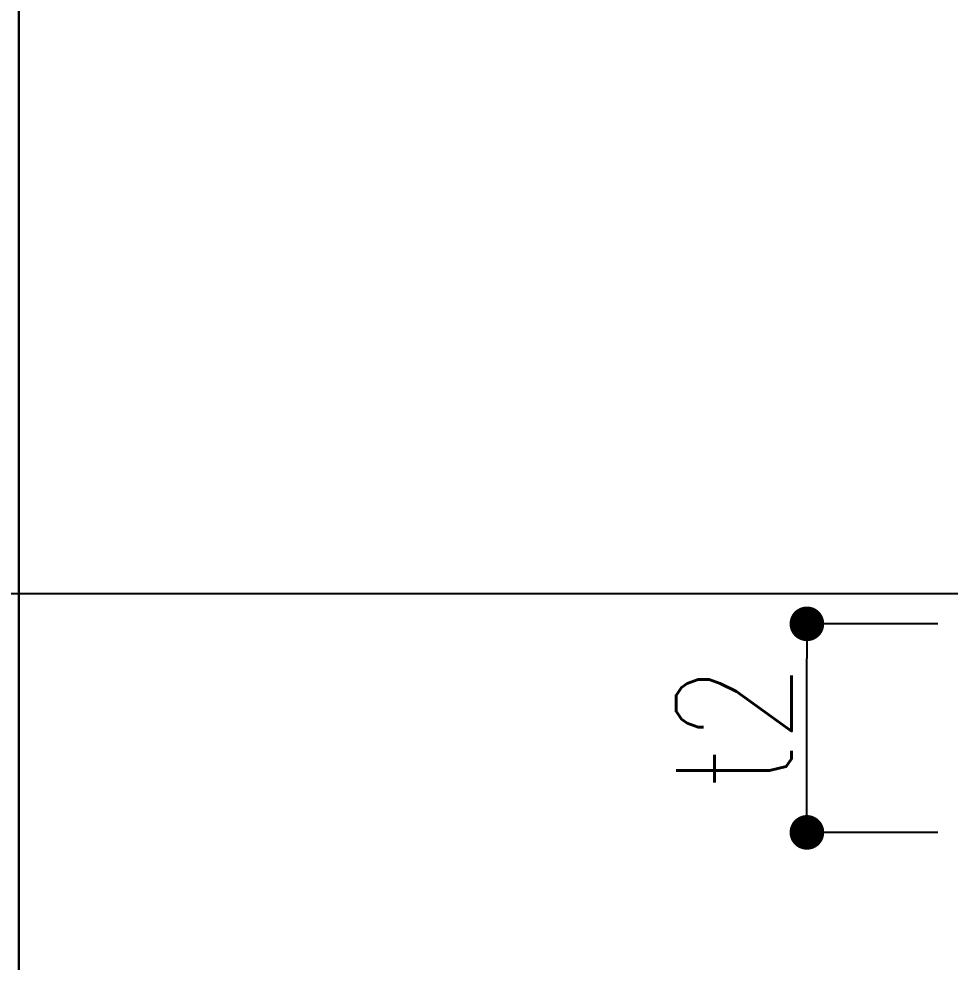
# Model space of a CAD drawing. Extents: x -668440 to 1010955, y -1678500 to 210463.
# Drawn here: x 476547 to 483795, y -20869 to -13527 of the extents above; entities that cross this region are included whole.
import ezdxf
from ezdxf.enums import TextEntityAlignment as Align

# ---------------------------------------------------------------- set-up
doc = ezdxf.new("R2010")
doc.units = 0
doc.header["$MEASUREMENT"] = 0
doc.layers.get('0').update_dxf_attribs({"color": 3, "linetype": 'CONTINUOUS'})
doc.layers.add('99_レイアウト枠', color=251, linetype='CONTINUOUS', plot=False)
doc.layers.add('s小梁', color=7, linetype='CONTINUOUS')
doc.layers.add('注記', color=3, linetype='CONTINUOUS')
doc.styles.add('S020', font='simplex.shx', dxfattribs={"width": 0.8, "height": 100, "bigfont": 'extfont2.shx'})

# ---------------------------------------------------------------- blocks, each defined once
blk = doc.blocks.new('_DOT')
at = {"color": 0, "linetype": 'ByBlock'}
blk.add_line((-0.5, 0), (-1, 0), dxfattribs=at)
at = {"color": 0, "linetype": 'ByBlock', "const_width": 0.5}
blk.add_lwpolyline([(-0.25, 0, 1), (0.25, 0, 1)], format="xyb", close=True, dxfattribs=at)
blk = doc.blocks.new('ウェブクランプ工法設計指針')
at = {"layer": '注記'}
for p, q in [((804926.02964, 13008.29705), (804926.0245, 5840.38246)), ((804926.02964, 13008.29705), (804926.02964, 9424.33976)), ((804926.03479, 13008.29705), (804926.03479, 9424.33976)), ((806058.95887, 11186.45151), (805897.68087, 11186.45151)), ((805897.68087, 10971.99903), (805897.68087, 11143.75851)), ((806058.95887, 10929.30603), (805897.68087, 10929.30603))]:
    blk.add_line(p, q, dxfattribs=at)
for points in [[(801297.12464, 13008.29705), (801297.12464, 9424.33976), (804926.0245, 9424.33976), (804926.0245, 13008.29705)], [(804926.03479, 13008.29705), (804926.03479, 9424.33976), (808554.92435, 9424.33976), (808554.92435, 13008.29705)]]:
    blk.add_lwpolyline(points, close=True, dxfattribs=at)
at = {"layer": '注記', "xscale": 42.693, "yscale": 42.693, "zscale": 42.693}
for p, rotation in [((805897.68087, 11186.45151), 90), ((805897.68087, 10929.30603), 270)]:
    blk.add_blockref('_DOT', p, dxfattribs=dict(at, rotation=rotation))
at = {"layer": '注記', "style": 'S020', "width": 0.8}
blk.add_text('t2', height=142.31, rotation=90, dxfattribs=at).set_placement((805807.60839, 11059.17906), align=Align.MIDDLE)

msp = doc.modelspace()

# ---------------------------------------------------------------- linework, layer by layer
at = {"layer": '99_レイアウト枠'}
msp.add_line((305000, -18000), (504999.99991, -18000), dxfattribs=at)

# ---------------------------------------------------------------- block references
at = {"layer": 's小梁', "xscale": 6.312500000000052, "yscale": 6.312500000000052, "zscale": 6.312500000000052}
msp.add_blockref('ウェブクランプ工法設計指針', (-4604548.99347, -88850), dxfattribs=at)

doc.saveas('drawing.dxf')
